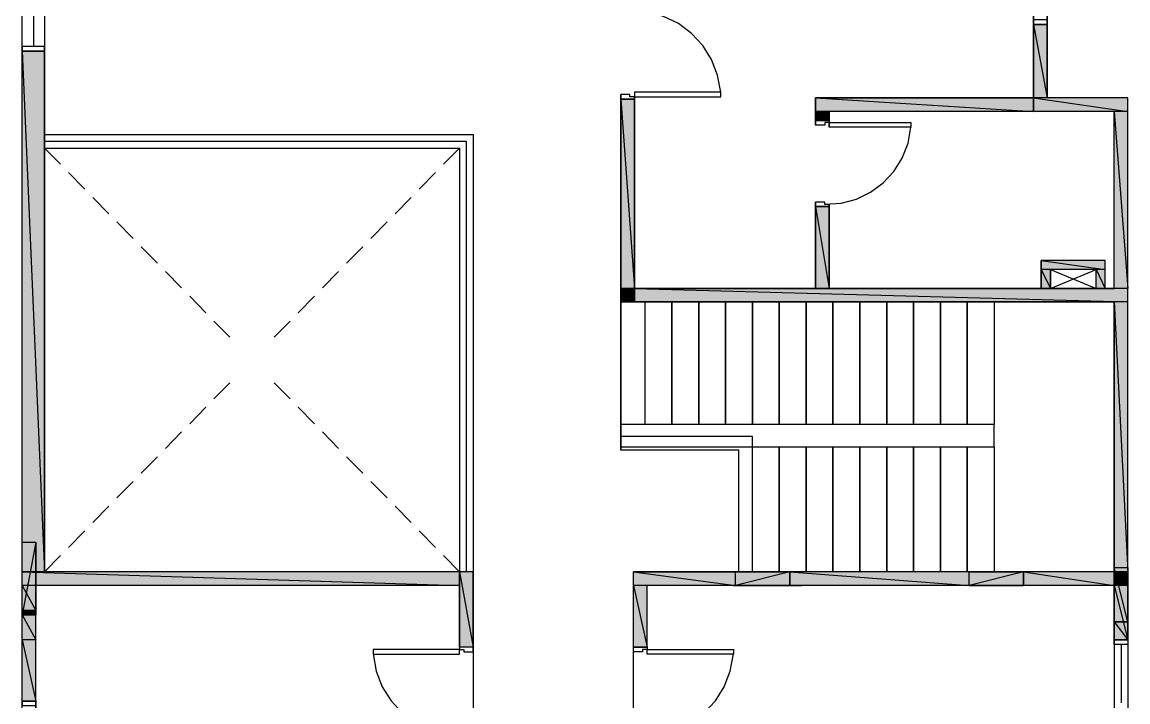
# Model space of a CAD drawing. Header units: millimetres. Extents: x -1051 to 11204, y -298 to 21106.
# Drawn here: x -1003 to 11180, y 5370 to 12857 of the extents above; entities that cross this region are included whole.
import ezdxf

# ---------------------------------------------------------------- set-up
doc = ezdxf.new("R2010")
doc.units = ezdxf.units.MM
for name, color, linetype, true_color in [('SRC-FILLSTROKE-000000', 7, 'Continuous', 0x000000), ('SRC-FILLSTROKE-636466', 7, 'Continuous', 0x636466), ('SRC-STROKE-000000', 7, 'Continuous', 0x000000), ('SRC-STROKE-636466', 7, 'Continuous', 0x636466)]:
    doc.layers.add(name, color=color, linetype=linetype, true_color=true_color)

msp = doc.modelspace()

# ---------------------------------------------------------------- hatches: boundary and pattern name
at = {"layer": 'SRC-FILLSTROKE-000000', "true_color": 0x000000}
h = msp.add_hatch(color=7, dxfattribs=at)
h.dxf.hatch_style = 1
h.paths.add_polyline_path([(-853, 6329), (-853, 7129), (-1003, 6329), (-853, 6329)])
h = msp.add_hatch(color=7, dxfattribs=at)
h.dxf.hatch_style = 1
h.paths.add_polyline_path([(-853, 7129), (-1003, 6329), (-1003, 7129), (-853, 7129)])
h = msp.add_hatch(color=7, dxfattribs=at)
h.dxf.hatch_style = 1
h.paths.add_polyline_path([(11030, 6250), (11180, 6250), (11030, 6850), (11030, 6250)])
h = msp.add_hatch(color=7, dxfattribs=at)
h.dxf.hatch_style = 1
h.paths.add_polyline_path([(11180, 6250), (11030, 6850), (11180, 6850), (11180, 6250)])
h = msp.add_hatch(color=7, dxfattribs=at)
h.dxf.hatch_style = 1
h.paths.add_polyline_path([(7454, 6652), (7454, 6802), (6855, 6652), (7454, 6652)])
h = msp.add_hatch(color=7, dxfattribs=at)
h.dxf.hatch_style = 1
h.paths.add_polyline_path([(7454, 6802), (6855, 6652), (6855, 6802), (7454, 6802)])
h = msp.add_hatch(color=7, dxfattribs=at)
h.dxf.hatch_style = 1
h.paths.add_polyline_path([(10029, 6652), (10029, 6802), (9430, 6652), (10029, 6652)])
h = msp.add_hatch(color=7, dxfattribs=at)
h.dxf.hatch_style = 1
h.paths.add_polyline_path([(10029, 6802), (9430, 6652), (9430, 6802), (10029, 6802)])
at = {"layer": 'SRC-FILLSTROKE-636466', "true_color": 0x636466}
h = msp.add_hatch(color=7, dxfattribs=at)
h.dxf.hatch_style = 1
h.paths.add_polyline_path([(10289, 12832), (10139, 12832), (10289, 12024), (10289, 12832)])
h = msp.add_hatch(color=7, dxfattribs=at)
h.dxf.hatch_style = 1
h.paths.add_polyline_path([(10139, 12832), (10289, 12024), (10139, 12024), (10139, 12832)])
h = msp.add_hatch(color=7, dxfattribs=at)
h.dxf.hatch_style = 1
h.paths.add_polyline_path([(-755, 12539), (-1003, 12539), (-755, 6802), (-755, 12539)])
h = msp.add_hatch(color=7, dxfattribs=at)
h.dxf.hatch_style = 1
h.paths.add_polyline_path([(-1003, 12539), (-755, 6802), (-1003, 6802), (-1003, 12539)])
h = msp.add_hatch(color=7, dxfattribs=at)
h.dxf.hatch_style = 1
h.paths.add_polyline_path([(5744, 12008), (5594, 12008), (5744, 9925), (5744, 12008)])
h = msp.add_hatch(color=7, dxfattribs=at)
h.dxf.hatch_style = 1
h.paths.add_polyline_path([(5594, 12008), (5744, 9925), (5594, 9925), (5594, 12008)])
h = msp.add_hatch(color=7, dxfattribs=at)
h.dxf.hatch_style = 1
h.paths.add_polyline_path([(10139, 12024), (7739, 12024), (10139, 11874), (10139, 12024)])
h = msp.add_hatch(color=7, dxfattribs=at)
h.dxf.hatch_style = 1
h.paths.add_polyline_path([(7739, 12024), (10139, 11874), (7739, 11874), (7739, 12024)])
h = msp.add_hatch(color=7, dxfattribs=at)
h.dxf.hatch_style = 1
h.paths.add_polyline_path([(11180, 12024), (10139, 12024), (11180, 11874), (11180, 12024)])
h = msp.add_hatch(color=7, dxfattribs=at)
h.dxf.hatch_style = 1
h.paths.add_polyline_path([(10139, 12024), (11180, 11874), (10139, 11874), (10139, 12024)])
h = msp.add_hatch(color=7, dxfattribs=at)
h.dxf.hatch_style = 1
h.paths.add_polyline_path([(7889, 11874), (7739, 11874), (7889, 11774), (7889, 11874)])
h = msp.add_hatch(color=7, dxfattribs=at)
h.dxf.hatch_style = 1
h.paths.add_polyline_path([(7739, 11874), (7889, 11774), (7739, 11774), (7739, 11874)])
h = msp.add_hatch(color=7, dxfattribs=at)
h.dxf.hatch_style = 1
h.paths.add_polyline_path([(11180, 11874), (11030, 11874), (11180, 9925), (11180, 11874)])
h = msp.add_hatch(color=7, dxfattribs=at)
h.dxf.hatch_style = 1
h.paths.add_polyline_path([(11030, 11874), (11180, 9925), (11030, 9925), (11030, 11874)])
h = msp.add_hatch(color=7, dxfattribs=at)
h.dxf.hatch_style = 1
h.paths.add_polyline_path([(7889, 10825), (7739, 10825), (7889, 9925), (7889, 10825)])
h = msp.add_hatch(color=7, dxfattribs=at)
h.dxf.hatch_style = 1
h.paths.add_polyline_path([(7739, 10825), (7889, 9925), (7739, 9925), (7739, 10825)])
h = msp.add_hatch(color=7, dxfattribs=at)
h.dxf.hatch_style = 1
h.paths.add_polyline_path([(10930, 10233), (10225, 10233), (10930, 10133), (10930, 10233)])
h = msp.add_hatch(color=7, dxfattribs=at)
h.dxf.hatch_style = 1
h.paths.add_polyline_path([(10225, 10233), (10930, 10133), (10225, 10133), (10225, 10233)])
h = msp.add_hatch(color=7, dxfattribs=at)
h.dxf.hatch_style = 1
h.paths.add_polyline_path([(10326, 10133), (10225, 10133), (10326, 9925), (10326, 10133)])
h = msp.add_hatch(color=7, dxfattribs=at)
h.dxf.hatch_style = 1
h.paths.add_polyline_path([(10225, 10133), (10326, 9925), (10225, 9925), (10225, 10133)])
h = msp.add_hatch(color=7, dxfattribs=at)
h.dxf.hatch_style = 1
h.paths.add_polyline_path([(10930, 10133), (10830, 10133), (10930, 9925), (10930, 10133)])
h = msp.add_hatch(color=7, dxfattribs=at)
h.dxf.hatch_style = 1
h.paths.add_polyline_path([(10830, 10133), (10930, 9925), (10830, 9925), (10830, 10133)])
h = msp.add_hatch(color=7, dxfattribs=at)
h.dxf.hatch_style = 1
h.paths.add_polyline_path([(5744, 9925), (5594, 9925), (5744, 9775), (5744, 9925)])
h = msp.add_hatch(color=7, dxfattribs=at)
h.dxf.hatch_style = 1
h.paths.add_polyline_path([(5594, 9925), (5744, 9775), (5594, 9775), (5594, 9925)])
h = msp.add_hatch(color=7, dxfattribs=at)
h.dxf.hatch_style = 1
h.paths.add_polyline_path([(11180, 9925), (5744, 9925), (11180, 9775), (11180, 9925)])
h = msp.add_hatch(color=7, dxfattribs=at)
h.dxf.hatch_style = 1
h.paths.add_polyline_path([(5744, 9925), (11180, 9775), (5744, 9775), (5744, 9925)])
h = msp.add_hatch(color=7, dxfattribs=at)
h.dxf.hatch_style = 1
h.paths.add_polyline_path([(11180, 9775), (11030, 9775), (11180, 6802), (11180, 9775)])
h = msp.add_hatch(color=7, dxfattribs=at)
h.dxf.hatch_style = 1
h.paths.add_polyline_path([(11030, 9775), (11180, 6802), (11030, 6802), (11030, 9775)])
h = msp.add_hatch(color=7, dxfattribs=at)
h.dxf.hatch_style = 1
h.paths.add_polyline_path([(3814, 6802), (-1003, 6802), (3814, 6652), (3814, 6802)])
h = msp.add_hatch(color=7, dxfattribs=at)
h.dxf.hatch_style = 1
h.paths.add_polyline_path([(-1003, 6802), (3814, 6652), (-1003, 6652), (-1003, 6802)])
h = msp.add_hatch(color=7, dxfattribs=at)
h.dxf.hatch_style = 1
h.paths.add_polyline_path([(3965, 6802), (3814, 6802), (3965, 5972), (3965, 6802)])
h = msp.add_hatch(color=7, dxfattribs=at)
h.dxf.hatch_style = 1
h.paths.add_polyline_path([(3814, 6802), (3965, 5972), (3814, 5972), (3814, 6802)])
h = msp.add_hatch(color=7, dxfattribs=at)
h.dxf.hatch_style = 1
h.paths.add_polyline_path([(6855, 6802), (5733, 6802), (6855, 6652), (6855, 6802)])
h = msp.add_hatch(color=7, dxfattribs=at)
h.dxf.hatch_style = 1
h.paths.add_polyline_path([(5733, 6802), (6855, 6652), (5733, 6652), (5733, 6802)])
h = msp.add_hatch(color=7, dxfattribs=at)
h.dxf.hatch_style = 1
h.paths.add_polyline_path([(9430, 6802), (7454, 6802), (9430, 6652), (9430, 6802)])
h = msp.add_hatch(color=7, dxfattribs=at)
h.dxf.hatch_style = 1
h.paths.add_polyline_path([(7454, 6802), (9430, 6652), (7454, 6652), (7454, 6802)])
h = msp.add_hatch(color=7, dxfattribs=at)
h.dxf.hatch_style = 1
h.paths.add_polyline_path([(11030, 6802), (10029, 6802), (11030, 6652), (11030, 6802)])
h = msp.add_hatch(color=7, dxfattribs=at)
h.dxf.hatch_style = 1
h.paths.add_polyline_path([(10029, 6802), (11030, 6652), (10029, 6652), (10029, 6802)])
h = msp.add_hatch(color=7, dxfattribs=at)
h.dxf.hatch_style = 1
h.paths.add_polyline_path([(11180, 6802), (11030, 6802), (11180, 6652), (11180, 6802)])
h = msp.add_hatch(color=7, dxfattribs=at)
h.dxf.hatch_style = 1
h.paths.add_polyline_path([(11030, 6802), (11180, 6652), (11030, 6652), (11030, 6802)])
h = msp.add_hatch(color=7, dxfattribs=at)
h.dxf.hatch_style = 1
h.paths.add_polyline_path([(-853, 6652), (-1003, 6652), (-853, 6377), (-853, 6652)])
h = msp.add_hatch(color=7, dxfattribs=at)
h.dxf.hatch_style = 1
h.paths.add_polyline_path([(-1003, 6652), (-853, 6377), (-1003, 6377), (-1003, 6652)])
h = msp.add_hatch(color=7, dxfattribs=at)
h.dxf.hatch_style = 1
h.paths.add_polyline_path([(5883, 6652), (5733, 6652), (5883, 5972), (5883, 6652)])
h = msp.add_hatch(color=7, dxfattribs=at)
h.dxf.hatch_style = 1
h.paths.add_polyline_path([(5733, 6652), (5883, 5972), (5733, 5972), (5733, 6652)])
h = msp.add_hatch(color=7, dxfattribs=at)
h.dxf.hatch_style = 1
h.paths.add_polyline_path([(11180, 6652), (11030, 6652), (11180, 6052), (11180, 6652)])
h = msp.add_hatch(color=7, dxfattribs=at)
h.dxf.hatch_style = 1
h.paths.add_polyline_path([(11030, 6652), (11180, 6052), (11030, 6052), (11030, 6652)])
h = msp.add_hatch(color=7, dxfattribs=at)
h.dxf.hatch_style = 1
h.paths.add_polyline_path([(-853, 6377), (-1003, 6377), (-853, 6329), (-853, 6377)])
h = msp.add_hatch(color=7, dxfattribs=at)
h.dxf.hatch_style = 1
h.paths.add_polyline_path([(-1003, 6377), (-853, 6329), (-1003, 6329), (-1003, 6377)])
h = msp.add_hatch(color=7, dxfattribs=at)
h.dxf.hatch_style = 1
h.paths.add_polyline_path([(-853, 6329), (-1003, 6329), (-853, 6052), (-853, 6329)])
h = msp.add_hatch(color=7, dxfattribs=at)
h.dxf.hatch_style = 1
h.paths.add_polyline_path([(-1003, 6329), (-853, 6052), (-1003, 6052), (-1003, 6329)])
h = msp.add_hatch(color=7, dxfattribs=at)
h.dxf.hatch_style = 1
h.paths.add_polyline_path([(11180, 6250), (11030, 6250), (11180, 6052), (11180, 6250)])
h = msp.add_hatch(color=7, dxfattribs=at)
h.dxf.hatch_style = 1
h.paths.add_polyline_path([(11030, 6250), (11180, 6052), (11030, 6052), (11030, 6250)])
h = msp.add_hatch(color=7, dxfattribs=at)
h.dxf.hatch_style = 1
h.paths.add_polyline_path([(-853, 6052), (-1003, 6052), (-853, 5379), (-853, 6052)])
h = msp.add_hatch(color=7, dxfattribs=at)
h.dxf.hatch_style = 1
h.paths.add_polyline_path([(-1003, 6052), (-853, 5379), (-1003, 5379), (-1003, 6052)])

# ---------------------------------------------------------------- linework, layer by layer
at = {"layer": 'SRC-FILLSTROKE-000000'}
for points in [[(-853, 6329), (-853, 7129), (-1003, 6329), (-853, 6329)], [(-853, 7129), (-1003, 6329), (-1003, 7129), (-853, 7129)], [(11030, 6250), (11180, 6250), (11030, 6850), (11030, 6250)], [(11180, 6250), (11030, 6850), (11180, 6850), (11180, 6250)], [(7454, 6652), (7454, 6802), (6855, 6652), (7454, 6652)], [(7454, 6802), (6855, 6652), (6855, 6802), (7454, 6802)], [(10029, 6652), (10029, 6802), (9430, 6652), (10029, 6652)], [(10029, 6802), (9430, 6652), (9430, 6802), (10029, 6802)]]:
    msp.add_lwpolyline(points, dxfattribs=at)
at = {"layer": 'SRC-FILLSTROKE-636466'}
for points in [[(10289, 12832), (10139, 12832), (10289, 12024), (10289, 12832)], [(10139, 12832), (10289, 12024), (10139, 12024), (10139, 12832)], [(-755, 12539), (-1003, 12539), (-755, 6802), (-755, 12539)], [(-1003, 12539), (-755, 6802), (-1003, 6802), (-1003, 12539)], [(5744, 12008), (5594, 12008), (5744, 9925), (5744, 12008)], [(5594, 12008), (5744, 9925), (5594, 9925), (5594, 12008)], [(10139, 12024), (7739, 12024), (10139, 11874), (10139, 12024)], [(7739, 12024), (10139, 11874), (7739, 11874), (7739, 12024)], [(11180, 12024), (10139, 12024), (11180, 11874), (11180, 12024)], [(10139, 12024), (11180, 11874), (10139, 11874), (10139, 12024)], [(7889, 11874), (7739, 11874), (7889, 11774), (7889, 11874)], [(7739, 11874), (7889, 11774), (7739, 11774), (7739, 11874)], [(11180, 11874), (11030, 11874), (11180, 9925), (11180, 11874)], [(11030, 11874), (11180, 9925), (11030, 9925), (11030, 11874)], [(7889, 10825), (7739, 10825), (7889, 9925), (7889, 10825)], [(7739, 10825), (7889, 9925), (7739, 9925), (7739, 10825)], [(10930, 10233), (10225, 10233), (10930, 10133), (10930, 10233)], [(10225, 10233), (10930, 10133), (10225, 10133), (10225, 10233)], [(10326, 10133), (10225, 10133), (10326, 9925), (10326, 10133)], [(10225, 10133), (10326, 9925), (10225, 9925), (10225, 10133)], [(10930, 10133), (10830, 10133), (10930, 9925), (10930, 10133)], [(10830, 10133), (10930, 9925), (10830, 9925), (10830, 10133)], [(5744, 9925), (5594, 9925), (5744, 9775), (5744, 9925)], [(5594, 9925), (5744, 9775), (5594, 9775), (5594, 9925)], [(11180, 9925), (5744, 9925), (11180, 9775), (11180, 9925)], [(5744, 9925), (11180, 9775), (5744, 9775), (5744, 9925)], [(11180, 9775), (11030, 9775), (11180, 6802), (11180, 9775)], [(11030, 9775), (11180, 6802), (11030, 6802), (11030, 9775)], [(3814, 6802), (-1003, 6802), (3814, 6652), (3814, 6802)], [(-1003, 6802), (3814, 6652), (-1003, 6652), (-1003, 6802)], [(3965, 6802), (3814, 6802), (3965, 5972), (3965, 6802)], [(3814, 6802), (3965, 5972), (3814, 5972), (3814, 6802)], [(6855, 6802), (5733, 6802), (6855, 6652), (6855, 6802)], [(5733, 6802), (6855, 6652), (5733, 6652), (5733, 6802)], [(9430, 6802), (7454, 6802), (9430, 6652), (9430, 6802)], [(7454, 6802), (9430, 6652), (7454, 6652), (7454, 6802)], [(11030, 6802), (10029, 6802), (11030, 6652), (11030, 6802)], [(10029, 6802), (11030, 6652), (10029, 6652), (10029, 6802)], [(11180, 6802), (11030, 6802), (11180, 6652), (11180, 6802)], [(11030, 6802), (11180, 6652), (11030, 6652), (11030, 6802)], [(-853, 6652), (-1003, 6652), (-853, 6377), (-853, 6652)], [(-1003, 6652), (-853, 6377), (-1003, 6377), (-1003, 6652)], [(5883, 6652), (5733, 6652), (5883, 5972), (5883, 6652)], [(5733, 6652), (5883, 5972), (5733, 5972), (5733, 6652)], [(11180, 6652), (11030, 6652), (11180, 6052), (11180, 6652)], [(11030, 6652), (11180, 6052), (11030, 6052), (11030, 6652)], [(-853, 6377), (-1003, 6377), (-853, 6329), (-853, 6377)], [(-1003, 6377), (-853, 6329), (-1003, 6329), (-1003, 6377)], [(-853, 6329), (-1003, 6329), (-853, 6052), (-853, 6329)], [(-1003, 6329), (-853, 6052), (-1003, 6052), (-1003, 6329)], [(11180, 6250), (11030, 6250), (11180, 6052), (11180, 6250)], [(11030, 6250), (11180, 6052), (11030, 6052), (11030, 6250)], [(-853, 6052), (-1003, 6052), (-853, 5379), (-853, 6052)], [(-1003, 6052), (-853, 5379), (-1003, 5379), (-1003, 6052)]]:
    msp.add_lwpolyline(points, dxfattribs=at)
at = {"layer": 'SRC-STROKE-000000'}
for points in [[(7739, 11724), (7739, 12024), (10139, 12024), (10139, 14940), (9009, 14940), (9009, 17186), (8865, 17186)], [(-1003, -98), (-1003, 15090)], [(10289, 15090), (10289, 12024)], [(-755, 14940), (-755, 6802)], [(-755, 14940), (-755, 11619), (3965, 11619), (3965, 3772), (5733, 3772), (5733, 6802), (6894, 6802), (6894, 8142), (5594, 8142), (5594, 12059)], [(10139, 14940), (10139, 11874)], [(10139, 14232), (10139, 12832), (10289, 12832), (10289, 14232), (10139, 14232)], [(10289, 14232), (10289, 12832), (10139, 12832), (10139, 14232), (10289, 14232)], [(-879, 13264), (-879, 12589)], [(6694, 12084), (6660, 12272), (6593, 12445), (6496, 12600), (6373, 12733), (6228, 12841), (6064, 12921), (5885, 12970), (5694, 12984)], [(10289, 12832), (10289, 12882), (10139, 12882), (10139, 12832), (10289, 12832)], [(-853, 12539), (-1003, 12539), (-755, 12539), (-755, 12589), (-1003, 12589), (-1003, 12539)], [(-755, 12539), (-1003, 12539)], [(6695, 12084), (5744, 12084), (5744, 12034), (6695, 12034), (6695, 12084)], [(5744, 12084), (5744, 9925), (7739, 9925), (7739, 10875)], [(5594, 12059), (5594, 9775)], [(5744, 9925), (5744, 12008), (5594, 12008), (5744, 12008), (5744, 12034), (5694, 12034), (5694, 12059), (5594, 12059), (5594, 12008)], [(5594, 12059), (5594, 12008), (5744, 12008), (5744, 12034)], [(5594, 12008), (5594, 9925), (11030, 9925)], [(5744, 12034), (5744, 9775)], [(10139, 12024), (7739, 12024)], [(7739, 12024), (7739, 11724)], [(11180, 12024), (10289, 12024)], [(11180, 6652), (11180, 12024)], [(10139, 11874), (7889, 11874)], [(7889, 11874), (7889, 11700)], [(11030, 11874), (10139, 11874)], [(11030, 9925), (11030, 11874)], [(7739, 11774), (7889, 11774), (7889, 11750), (7839, 11750), (7839, 11724), (7739, 11724), (7739, 11774)], [(7839, 10851), (8019, 10863), (8189, 10909), (8345, 10984), (8483, 11087), (8600, 11213), (8693, 11359), (8757, 11523), (8789, 11700)], [(8789, 11700), (7889, 11700), (7889, 11750), (8789, 11750), (8789, 11700)], [(-755, 11619), (3965, 11619)], [(3965, 11619), (3965, 5972)], [(-755, 11545), (3889, 11545), (3889, 6802)], [(-755, 11469), (3814, 11469)], [(-580, 11291), (-755, 11469)], [(3814, 11469), (3639, 11291)], [(3814, 11469), (3814, 6802), (3814, 5972)], [(-313, 11018), (-491, 11200)], [(3550, 11200), (3373, 11018)], [(-47, 10746), (-224, 10927)], [(3284, 10927), (3106, 10746)], [(7739, 10875), (7739, 9925)], [(7739, 10825), (7889, 10825), (7889, 10849), (7839, 10849), (7839, 10875), (7739, 10875), (7739, 10825)], [(7889, 10849), (7889, 9925)], [(220, 10473), (42, 10656)], [(3017, 10656), (2839, 10473)], [(487, 10202), (309, 10383)], [(2750, 10383), (2572, 10202)], [(10225, 10233), (10225, 9925), (10930, 9925), (10930, 10233), (10225, 10233)], [(10326, 10133), (10326, 9925), (10830, 9925), (10830, 10133), (10326, 10133)], [(10326, 10133), (10830, 9925)], [(10326, 9925), (10830, 10133)], [(754, 9929), (576, 10110)], [(2483, 10110), (2306, 9929)], [(1020, 9656), (843, 9838)], [(2217, 9838), (2039, 9656)], [(5594, 9775), (11030, 9775)], [(5594, 9775), (5594, 8424)], [(6156, 9775), (6156, 8424), (5860, 8424), (5860, 9775), (6156, 9775)], [(6451, 9775), (6451, 8424), (6156, 8424), (6156, 9775), (6451, 9775)], [(6748, 9775), (6748, 8424), (6451, 8424), (6451, 9775), (6748, 9775)], [(7044, 9775), (7044, 8424), (6748, 8424), (6748, 9775), (7044, 9775)], [(7339, 9775), (7339, 8424), (7044, 8424), (7044, 9775), (7339, 9775)], [(7635, 9775), (7635, 8424), (7339, 8424), (7339, 9775), (7635, 9775)], [(7930, 9775), (7930, 8424), (7635, 8424), (7635, 9775), (7930, 9775)], [(8226, 9775), (8226, 8424), (7930, 8424), (7930, 9775), (8226, 9775)], [(8522, 9775), (8522, 8424), (8226, 8424), (8226, 9775), (8522, 9775)], [(8817, 9775), (8817, 8424), (8522, 8424), (8522, 9775), (8817, 9775)], [(9114, 9775), (9114, 8424), (8817, 8424), (8817, 9775), (9114, 9775)], [(9409, 9775), (9409, 8424), (9114, 8424), (9114, 9775), (9409, 9775)], [(9705, 9775), (9705, 8424), (9409, 8424), (9409, 9775), (9705, 9775)], [(11030, 9775), (11030, 6802)], [(1284, 9387), (1109, 9565)], [(1950, 9565), (1775, 9387)], [(1284, 8885), (1109, 8707)], [(1950, 8707), (1775, 8885)], [(1020, 8615), (843, 8434)], [(2217, 8434), (2039, 8615)], [(5594, 8424), (5594, 8178), (9705, 8178), (9705, 8424), (5594, 8424)], [(754, 8343), (576, 8162)], [(2483, 8162), (2306, 8343)], [(7044, 8292), (5594, 8292), (5594, 8142)], [(7044, 6802), (7044, 8292)], [(7339, 8178), (7339, 6802), (7044, 6802), (7044, 8178), (7339, 8178)], [(7635, 8178), (7635, 6802), (7339, 6802), (7339, 8178), (7635, 8178)], [(7930, 8178), (7930, 6802), (7635, 6802), (7635, 8178), (7930, 8178)], [(8226, 8178), (8226, 6802), (7930, 6802), (7930, 8178), (8226, 8178)], [(8522, 8178), (8522, 6802), (8226, 6802), (8226, 8178), (8522, 8178)], [(8817, 8178), (8817, 6802), (8522, 6802), (8522, 8178), (8817, 8178)], [(9114, 8178), (9114, 6802), (8817, 6802), (8817, 8178), (9114, 8178)], [(9409, 8178), (9409, 6802), (9114, 6802), (9114, 8178), (9409, 8178)], [(9705, 8178), (9705, 6802), (9409, 6802), (9409, 8178), (9705, 8178)], [(487, 8070), (309, 7889)], [(2750, 7889), (2572, 8070)], [(6894, 8142), (5594, 8142)], [(5733, 6802), (6894, 6802), (6894, 8142)], [(220, 7799), (42, 7616)], [(3017, 7616), (2839, 7799)], [(-47, 7526), (-224, 7345)], [(3284, 7345), (3106, 7526)], [(-313, 7254), (-491, 7072)], [(3550, 7072), (3373, 7254)], [(-580, 6981), (-755, 6802)], [(3814, 6802), (3639, 6981)], [(11030, 6250), (11030, 6850), (11180, 6850), (11180, 6250), (11030, 6250)], [(3965, 6802), (-853, 6802)], [(11030, 6802), (5733, 6802)], [(5733, 5972), (5733, 6802)], [(7454, 6652), (6855, 6652), (6855, 6802), (7454, 6802), (7454, 6652)], [(10029, 6652), (9430, 6652), (9430, 6802), (10029, 6802), (10029, 6652)], [(10029, 6652), (10029, 6802)], [(11030, 6802), (11030, 3222)], [(11030, 6750), (11030, 6600)], [(3814, 6652), (-853, 6652)], [(-853, 3509), (-853, 6652)], [(11030, 6652), (5733, 6652)], [(5883, 5972), (5883, 6652)], [(6833, 6652), (7583, 6652)], [(11180, 6652), (11180, 3072)], [(3965, 5972), (3814, 5972)], [(3965, 5972), (3814, 5972), (3814, 5947), (3864, 5947), (3864, 5922), (3965, 5922), (3965, 5972)], [(5883, 5972), (5733, 5972)], [(5733, 5972), (5883, 5972), (5883, 5947), (5833, 5947), (5833, 5922), (5733, 5922), (5733, 5972)], [(11030, 6052), (11180, 6052)], [(11030, 6002), (11030, 6052), (11180, 6052), (11180, 6002), (11030, 6002)], [(11104, 6002), (11104, 5361)], [(2864, 5897), (3814, 5897), (3814, 5947), (2864, 5947), (2864, 5897)], [(2864, 5898), (2898, 5710), (2965, 5537), (3062, 5382), (3185, 5248), (3330, 5140), (3494, 5060), (3673, 5011), (3864, 4998)], [(5833, 4998), (6023, 5011), (6203, 5060), (6367, 5140), (6512, 5248), (6635, 5382), (6732, 5537), (6799, 5710), (6833, 5898)], [(6833, 5897), (5883, 5897), (5883, 5947), (6833, 5947), (6833, 5897)], [(-1003, 5379), (-853, 5379), (-853, 3979), (-1003, 3979), (-1003, 5379)], [(-853, 5329), (-853, 5379), (-1003, 5379), (-1003, 5329), (-853, 5329)]]:
    msp.add_lwpolyline(points, dxfattribs=at)
at = {"layer": 'SRC-STROKE-636466'}
msp.add_lwpolyline([(-853, 7129), (-853, 6329), (-1003, 6329), (-1003, 7129), (-853, 7129)], dxfattribs=at)

doc.saveas('drawing.dxf')
